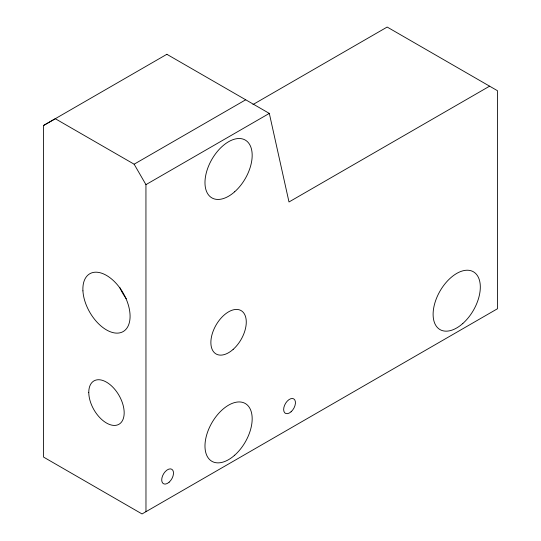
<?xml version="1.0" encoding="UTF-8"?>
<svg xmlns="http://www.w3.org/2000/svg" width="541" height="541" viewBox="0 0 541 541"><rect width="100%" height="100%" fill="white"/><g stroke="black" fill="none" stroke-linecap="round" stroke-linejoin="round"><path stroke-width="0.81" d="M166.885 54.31L269.317 113.407L288.995 201.976L489.598 86.175M252.951 104.562L387.167 27.05L497.463 90.712L497.49 308.735L142.04 513.95L43.544 457.084L43.51 125.505L166.892 54.276M43.51 125.505L55.31 118.729L134.134 164.2L245.715 99.781M145.975 511.678L145.942 184.643L269.317 113.407M134.134 164.2L145.942 184.643M126.283 298.747A33.373 19.266 60 0 1 119.771 287.467M88.778 392.36A25.035 14.451 60 0 0 115.328 425.388A25.035 14.451 60 0 0 115.328 389.993A25.035 14.451 60 0 0 88.778 392.36M82.929 290.848A33.373 19.266 60 0 0 119.595 332.891A33.373 19.266 60 0 0 116.917 284.248A33.373 19.266 60 0 0 82.929 290.848M462.819 323.491A33.373 19.266 -60 0 0 473.402 271.785A33.373 19.266 -60 0 0 433.916 306.801A33.373 19.266 -60 0 0 462.819 323.491M233.157 349.371A25.035 14.451 -60 0 0 241.09 310.595A25.035 14.451 -60 0 0 211.477 336.854A25.035 14.451 -60 0 0 233.157 349.371M234.686 455.197A33.373 19.266 -60 0 0 245.262 403.498A33.373 19.266 -60 0 0 205.783 438.514A33.373 19.266 -60 0 0 234.686 455.197M291.072 411.782A8.345 4.815 -60 0 0 293.716 398.859A8.345 4.815 -60 0 0 283.849 407.61A8.345 4.815 -60 0 0 291.072 411.782M169.137 482.18A8.345 4.815 -60 0 0 171.781 469.257A8.345 4.815 -60 0 0 161.915 478.007A8.345 4.815 -60 0 0 169.137 482.18M234.686 191.771A33.373 19.266 -60 0 0 245.262 140.072A33.373 19.266 -60 0 0 205.783 175.081A33.373 19.266 -60 0 0 234.686 191.771"/></g></svg>
